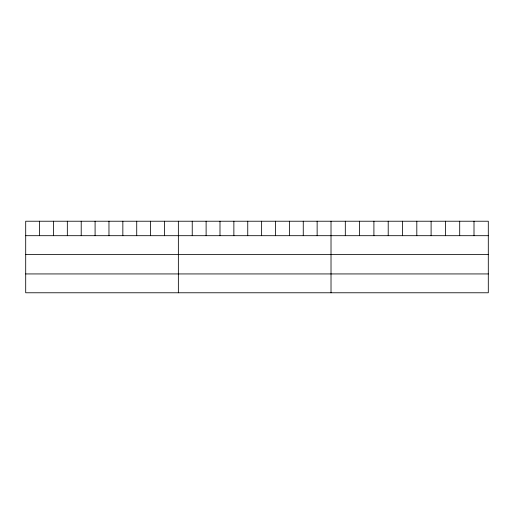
<?xml version="1.0" encoding="UTF-8"?>
<svg xmlns="http://www.w3.org/2000/svg" width="514" height="514" viewBox="0 0 514 514"><rect width="100%" height="100%" fill="white"/><g stroke="black" fill="none" stroke-linecap="round" stroke-linejoin="round"><path stroke-width="0.77" d="M488.3 235.688L488.3 292.774L25.7 292.774L25.7 221.226L488.3 221.226L488.3 235.688L25.7 235.688M25.7 254.526L488.3 254.526M25.7 273.936L488.3 273.936M474.004 221.226L474.004 235.688M459.702 221.226L459.702 235.688M445.407 221.226L445.407 235.688M431.105 221.226L431.105 235.688M416.809 221.226L416.809 235.688M402.507 221.226L402.507 235.688M388.211 221.226L388.211 235.688M373.909 221.226L373.909 235.688M359.614 221.226L359.614 235.688M345.312 221.226L345.312 235.688M331.016 221.226L331.016 292.774M317.138 221.226L317.138 235.688M303.26 221.226L303.26 235.688M289.382 221.226L289.382 235.688M275.504 221.226L275.504 235.688M261.626 221.226L261.626 235.688M247.748 221.226L247.748 235.688M233.87 221.226L233.87 235.688M219.992 221.226L219.992 235.688M206.114 221.226L206.114 235.688M192.236 221.226L192.236 235.688M178.358 221.226L178.358 292.774M164.48 221.226L164.48 235.688M150.602 221.226L150.602 235.688M136.724 221.226L136.724 235.688M122.846 221.226L122.846 235.688M108.968 221.226L108.968 235.688M95.09 221.226L95.09 235.688M81.212 221.226L81.212 235.688M67.334 221.226L67.334 235.688M53.456 221.226L53.456 235.688M39.578 221.226L39.578 235.688"/></g></svg>
